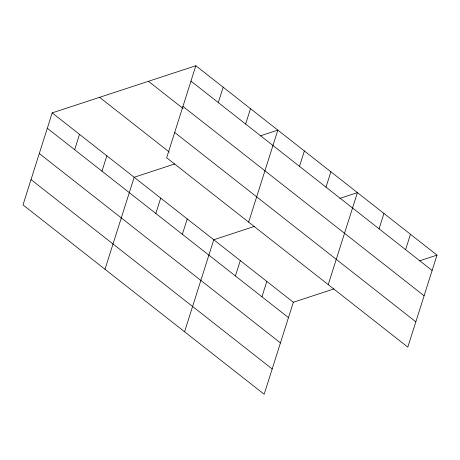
<?xml version="1.0" encoding="UTF-8"?>
<svg xmlns="http://www.w3.org/2000/svg" width="460" height="460" viewBox="0 0 460 460"><rect width="100%" height="100%" fill="white"/><g stroke="black" fill="none" stroke-linecap="round" stroke-linejoin="round"><path stroke-width="0.69" d="M195.839 65.745L166.658 157.751L407.813 347.116L437 255.11L195.839 65.745L52.187 112.884L23 204.89L264.161 394.254L293.342 302.249L333.977 288.914M74.641 149.713L79.517 134.343M101.97 171.177L106.846 155.808M104.995 269.272L134.182 177.267L174.811 163.933M155.831 213.469L160.707 198.099M218.299 102.574L223.175 87.204M182.361 234.301L187.237 218.931M245.628 124.039L250.505 108.669M184.575 331.763L213.762 239.758L254.397 226.423M248.647 222.134L277.834 130.128L260.228 135.907M235.416 275.96L240.292 260.59M299.489 166.33L304.365 150.96M261.941 296.792L266.817 281.422M326.013 187.162L330.889 171.793M328.233 284.625L357.42 192.619L339.808 198.398M379.069 228.821L383.945 213.452M405.599 249.653L410.475 234.284M419.393 260.889L437 255.11M190.963 81.115L432.124 270.486M182.942 106.404L424.103 295.774M148.436 81.299L183.017 108.456M174.679 132.463L415.834 321.827M99.59 97.324L169.314 152.076M52.187 112.884L293.342 302.249M47.311 128.254L288.466 317.618M39.29 153.542L280.445 342.913M31.021 179.595L272.182 368.966"/></g></svg>
